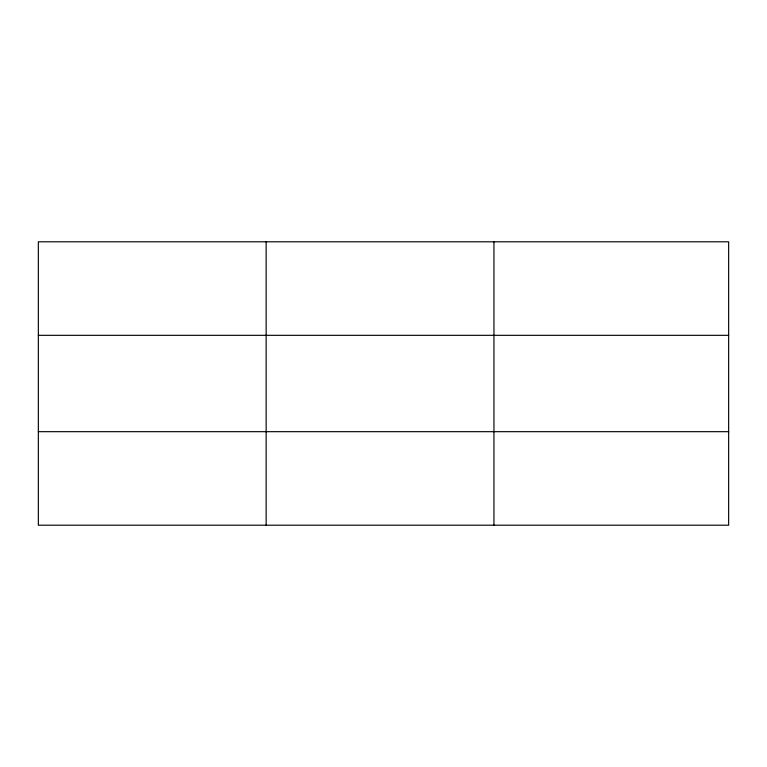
<?xml version="1.0" encoding="UTF-8"?>
<svg xmlns="http://www.w3.org/2000/svg" width="767" height="767" viewBox="0 0 767 767"><rect width="100%" height="100%" fill="white"/><g stroke="black" fill="none" stroke-linecap="round" stroke-linejoin="round"><path stroke-width="1.15" d="M266.149 525.203L266.149 241.797M493.948 525.203L493.948 241.797M728.65 431.677L728.65 525.203L38.35 525.203L38.35 241.797L728.65 241.797L728.65 431.677L38.35 431.677M38.35 335.323L728.65 335.323"/></g></svg>
